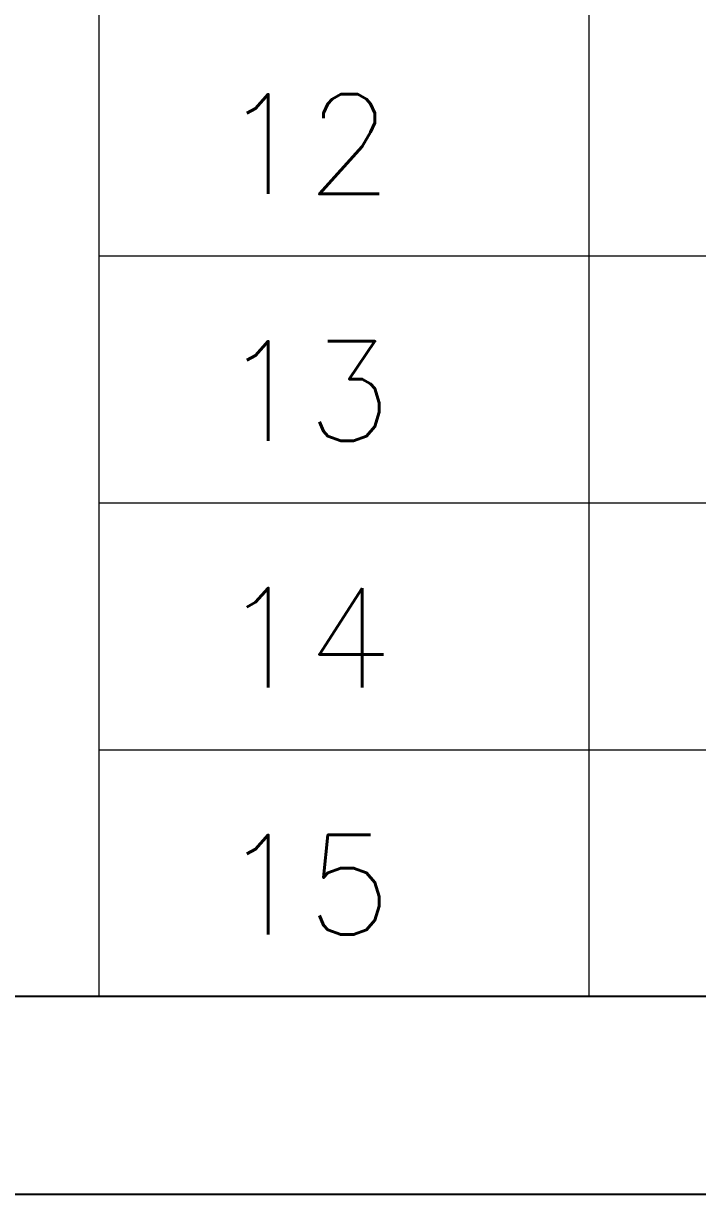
# Model space of a CAD drawing. Extents: x 3550807 to 4078732, y -628171 to -515859.
# Drawn here: x 3943501 to 3944290, y -551399 to -550028 of the extents above; entities that cross this region are included whole.
import ezdxf

# ---------------------------------------------------------------- set-up
doc = ezdxf.new("R2010")
doc.units = 0
doc.header["$LTSCALE"] = 6
doc.header["$MEASUREMENT"] = 0
doc.linetypes.add('ACAD_ISO04W100', pattern=[30, 24, -3, 0, -3])
doc.linetypes.add('CONTINU', pattern=[0])
doc.layers.get('0').update_dxf_attribs({"linetype": 'CONTINUOUS'})
doc.layers.add('axes', color=40, linetype='ACAD_ISO04W100', lineweight=25)
doc.layers.add('ELE-LIGHTING WIRRING', color=7, linetype='CONTINUOUS')
doc.styles.get("Standard").update_dxf_attribs({"font": 'SIMPLEX'})

msp = doc.modelspace()

# ---------------------------------------------------------------- linework, layer by layer
for points in [[(3971433.7, -519387.1), (3971433.7, -551398.5), (3926352.5, -551398.5), (3926352.5, -519387.1)], [(3971201.8, -519618.9), (3971201.8, -551166.7), (3926584.3, -551166.7), (3926584.3, -519618.9)]]:
    msp.add_lwpolyline(points, close=True)
at = {"layer": 'axes', "color": 7, "linetype": 'CONTINU', "lineweight": 0}
for p, q in [((3944162.7, -546365.9), (3944162.7, -551166.7)), ((3943589, -550299.7), (3948548.6, -550299.7)), ((3943589, -550588.7), (3948548.6, -550588.7)), ((3943589, -550877.7), (3948548.6, -550877.7)), ((3943589, -551166.7), (3948548.6, -551166.7))]:
    msp.add_line(p, q, dxfattribs=at)
msp.add_lwpolyline([(3943589, -551166.7), (3943589, -546365.9), (3948548.6, -546365.9), (3948548.6, -551166.7)], dxfattribs=at)

# ---------------------------------------------------------------- texts
at = {"layer": 'ELE-LIGHTING WIRRING', "color": 7, "linetype": 'CONTINU', "lineweight": 0, "char_height": 116.61, "width": 358.178, "attachment_point": 1}
for s, insert in [('{\\C256;12}', (3943732.1, -550110.5)), ('{\\C256;13}', (3943732.1, -550399.5)), ('{\\C256;14}', (3943732.1, -550688.5)), ('{\\C256;15}', (3943732.1, -550977.5))]:
    msp.add_mtext(s, dxfattribs=dict(at, insert=insert))

doc.saveas('drawing.dxf')
